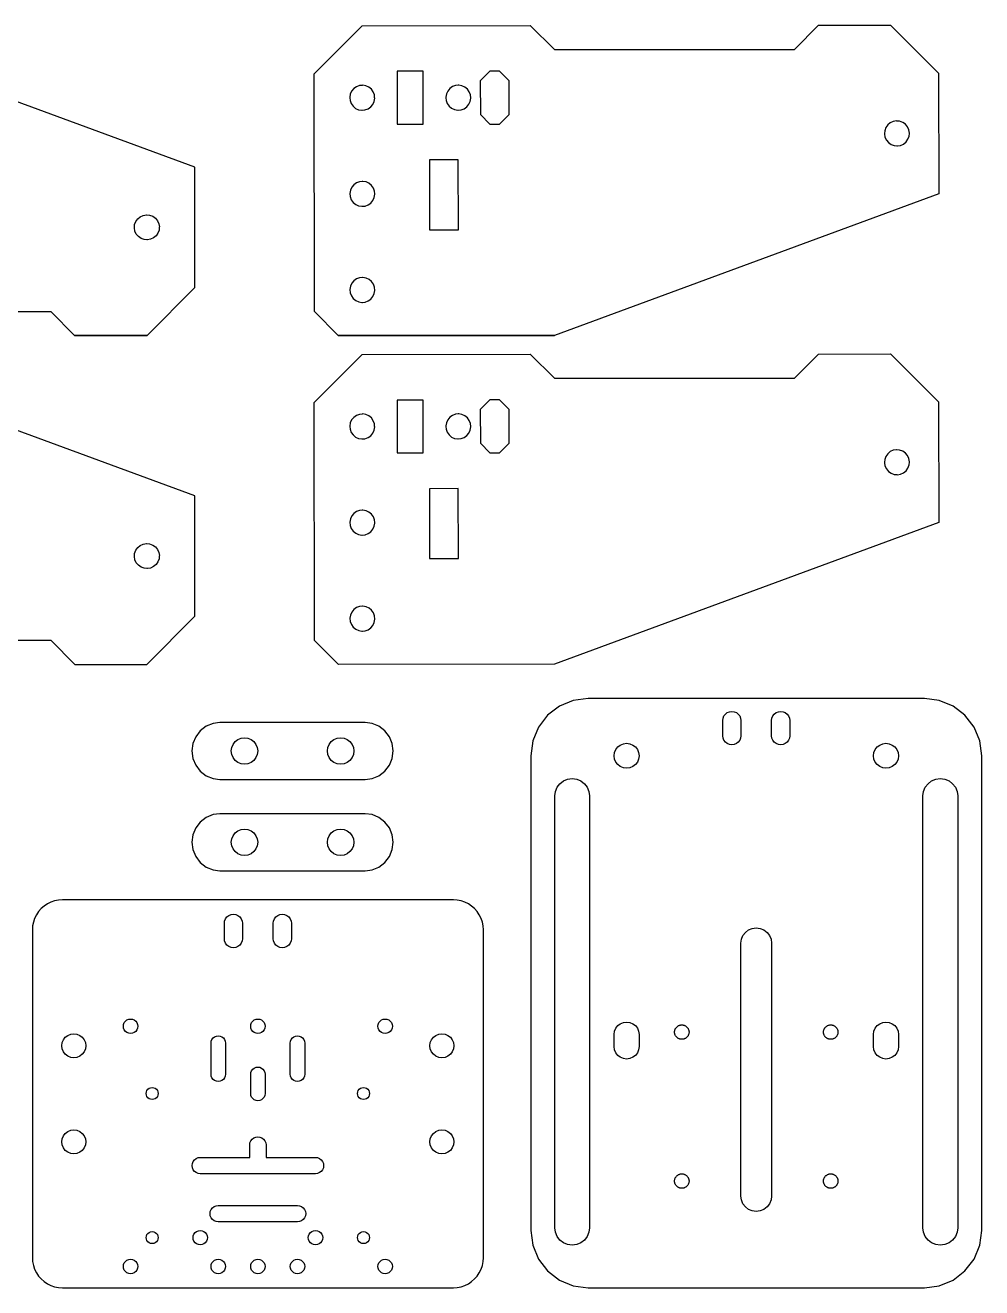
# Model space of a CAD drawing. Header units: metres. Extents: x 1119 to 1420, y 673 to 935.
# Drawn here: x 1220.5 to 1419.6, y 672.6 to 935.3 of the extents above; entities that cross this region are included whole.
import ezdxf

# ---------------------------------------------------------------- set-up
doc = ezdxf.new("R2010")
doc.units = ezdxf.units.M

msp = doc.modelspace()

# ---------------------------------------------------------------- linework, layer by layer
at = {"layer": 'Layer0'}
for points in [[(1125.79, 880.75, 0), (1135.76, 870.79, 0), (1170.83, 870.79, 0), (1175.79, 875.75, 0), (1225.79, 875.75, 0), (1230.76, 870.79, 0), (1245.83, 870.79, 0), (1255.79, 880.75, 0), (1255.79, 888.75, 0), (1255.78, 905.82, 0), (1175.79, 935.25, 0), (1130.79, 935.25, 0), (1125.79, 930.25, 0), (1125.79, 880.75, 0)], [(1410.63, 900.29, 0), (1330.66, 870.79, 0), (1285.62, 870.79, 0), (1280.66, 875.75, 0), (1280.62, 925.25, 0), (1290.61, 935.25, 0), (1325.61, 935.28, 0), (1330.62, 930.29, 0), (1380.62, 930.33, 0), (1385.61, 935.33, 0), (1400.61, 935.35, 0), (1410.62, 925.35, 0), (1410.63, 900.29, 0)], [(1297.92, 914.76, 0), (1303.32, 914.77, 0), (1303.31, 925.77, 0), (1297.91, 925.76, 0), (1297.92, 914.76, 0)], [(1319.22, 914.78, 0), (1321.22, 916.78, 0), (1321.21, 923.78, 0), (1319.21, 925.78, 0), (1317.21, 925.78, 0), (1315.21, 923.78, 0), (1315.22, 916.78, 0), (1317.22, 914.78, 0), (1319.22, 914.78, 0)], [(1293.21, 920.26, 0), (1293.16, 920.83, 0), (1292.92, 921.47, 0), (1292.53, 922.02, 0), (1292.01, 922.46, 0), (1291.39, 922.74, 0), (1290.72, 922.85, 0), (1290.62, 922.84, 0), (1290.05, 922.79, 0), (1289.41, 922.55, 0), (1288.86, 922.16, 0), (1288.42, 921.64, 0), (1288.14, 921.02, 0), (1288.03, 920.35, 0), (1288.04, 920.25, 0), (1288.09, 919.68, 0), (1288.33, 919.04, 0), (1288.72, 918.49, 0), (1289.24, 918.05, 0), (1289.86, 917.77, 0), (1290.53, 917.66, 0), (1290.63, 917.67, 0), (1291.2, 917.72, 0), (1291.84, 917.96, 0), (1292.39, 918.35, 0), (1292.83, 918.87, 0), (1293.11, 919.49, 0), (1293.22, 920.16, 0), (1293.21, 920.26, 0)], [(1313.21, 920.27, 0), (1313.16, 920.85, 0), (1312.92, 921.49, 0), (1312.53, 922.04, 0), (1312.01, 922.47, 0), (1311.39, 922.76, 0), (1310.72, 922.87, 0), (1310.62, 922.86, 0), (1310.05, 922.81, 0), (1309.41, 922.57, 0), (1308.86, 922.18, 0), (1308.42, 921.65, 0), (1308.14, 921.04, 0), (1308.03, 920.37, 0), (1308.04, 920.27, 0), (1308.09, 919.69, 0), (1308.33, 919.06, 0), (1308.72, 918.5, 0), (1309.24, 918.07, 0), (1309.86, 917.79, 0), (1310.53, 917.67, 0), (1310.63, 917.68, 0), (1311.2, 917.74, 0), (1311.84, 917.97, 0), (1312.39, 918.37, 0), (1312.83, 918.89, 0), (1313.11, 919.5, 0), (1313.22, 920.17, 0), (1313.21, 920.27, 0)], [(1404.52, 912.82, 0), (1404.53, 912.92, 0), (1404.41, 913.59, 0), (1404.13, 914.21, 0), (1403.7, 914.73, 0), (1403.14, 915.12, 0), (1402.5, 915.36, 0), (1401.93, 915.41, 0), (1401.83, 915.42, 0), (1401.16, 915.31, 0), (1400.54, 915.02, 0), (1400.02, 914.59, 0), (1399.63, 914.04, 0), (1399.39, 913.4, 0), (1399.34, 912.82, 0), (1399.33, 912.72, 0), (1399.44, 912.05, 0), (1399.73, 911.44, 0), (1400.16, 910.92, 0), (1400.72, 910.52, 0), (1401.35, 910.29, 0), (1401.93, 910.23, 0), (1402.03, 910.23, 0), (1402.7, 910.34, 0), (1403.31, 910.62, 0), (1403.84, 911.06, 0), (1404.23, 911.61, 0), (1404.46, 912.25, 0), (1404.52, 912.82, 0)], [(1304.63, 907.31, 0), (1304.65, 892.77, 0), (1310.65, 892.77, 0), (1310.63, 907.32, 0), (1304.63, 907.31, 0)], [(1290.54, 897.66, 0), (1290.64, 897.67, 0), (1291.22, 897.72, 0), (1291.86, 897.96, 0), (1292.41, 898.35, 0), (1292.84, 898.87, 0), (1293.12, 899.49, 0), (1293.24, 900.16, 0), (1293.23, 900.26, 0), (1293.18, 900.83, 0), (1292.94, 901.47, 0), (1292.55, 902.02, 0), (1292.02, 902.46, 0), (1291.41, 902.74, 0), (1290.74, 902.85, 0), (1290.64, 902.84, 0), (1290.06, 902.79, 0), (1289.43, 902.55, 0), (1288.87, 902.16, 0), (1288.44, 901.64, 0), (1288.16, 901.02, 0), (1288.04, 900.35, 0), (1288.11, 899.68, 0), (1288.34, 899.04, 0), (1288.73, 898.49, 0), (1289.26, 898.05, 0), (1289.87, 897.77, 0), (1290.54, 897.66, 0)], [(1248.39, 893.39, 0), (1248.38, 893.29, 0), (1248.33, 892.71, 0), (1248.09, 892.07, 0), (1247.7, 891.52, 0), (1247.18, 891.09, 0), (1246.56, 890.8, 0), (1245.89, 890.69, 0), (1245.79, 890.7, 0), (1245.21, 890.75, 0), (1244.58, 890.99, 0), (1244.02, 891.38, 0), (1243.59, 891.9, 0), (1243.31, 892.52, 0), (1243.19, 893.19, 0), (1243.2, 893.29, 0), (1243.25, 893.86, 0), (1243.49, 894.5, 0), (1243.88, 895.05, 0), (1244.41, 895.49, 0), (1245.02, 895.77, 0), (1245.69, 895.88, 0), (1245.79, 895.87, 0), (1246.37, 895.82, 0), (1247, 895.59, 0), (1247.56, 895.19, 0), (1247.99, 894.67, 0), (1248.27, 894.05, 0), (1248.39, 893.39, 0)], [(1290.75, 882.85, 0), (1290.65, 882.84, 0), (1290.08, 882.79, 0), (1289.44, 882.55, 0), (1288.89, 882.16, 0), (1288.46, 881.64, 0), (1288.17, 881.02, 0), (1288.06, 880.35, 0), (1288.12, 879.68, 0), (1288.36, 879.04, 0), (1288.75, 878.49, 0), (1289.27, 878.05, 0), (1289.89, 877.77, 0), (1290.56, 877.66, 0), (1290.66, 877.67, 0), (1291.24, 877.72, 0), (1291.87, 877.96, 0), (1292.43, 878.35, 0), (1292.86, 878.87, 0), (1293.14, 879.49, 0), (1293.26, 880.16, 0), (1293.19, 880.83, 0), (1292.96, 881.47, 0), (1292.56, 882.02, 0), (1292.04, 882.46, 0), (1291.42, 882.74, 0), (1290.75, 882.85, 0)], [(1245.79, 870.75, 0), (1245.83, 870.79, 0), (1230.76, 870.79, 0), (1230.79, 870.75, 0), (1245.79, 870.75, 0)], [(1285.65, 870.75, 0), (1285.62, 870.79, 0), (1330.66, 870.79, 0), (1285.65, 870.75, 0)], [(1255.79, 812.34, 0), (1255.79, 820.34, 0), (1255.78, 837.4, 0), (1175.79, 866.84, 0), (1130.79, 866.84, 0), (1125.79, 861.84, 0), (1125.79, 812.34, 0), (1135.79, 802.34, 0), (1170.79, 802.34, 0), (1175.79, 807.34, 0), (1225.79, 807.34, 0), (1230.79, 802.34, 0), (1245.79, 802.34, 0), (1255.79, 812.34, 0)], [(1410.63, 831.87, 0), (1330.66, 802.37, 0), (1285.65, 802.34, 0), (1280.66, 807.33, 0), (1280.62, 856.83, 0), (1290.61, 866.84, 0), (1325.61, 866.87, 0), (1330.62, 861.87, 0), (1380.62, 861.91, 0), (1385.61, 866.92, 0), (1400.61, 866.93, 0), (1410.62, 856.94, 0), (1410.63, 831.87, 0)], [(1297.92, 846.34, 0), (1303.32, 846.35, 0), (1303.31, 857.35, 0), (1297.91, 857.34, 0), (1297.92, 846.34, 0)], [(1319.22, 846.36, 0), (1321.22, 848.36, 0), (1321.21, 855.36, 0), (1319.21, 857.36, 0), (1317.21, 857.36, 0), (1315.21, 855.36, 0), (1315.22, 848.36, 0), (1317.22, 846.36, 0), (1319.22, 846.36, 0)], [(1293.21, 851.84, 0), (1293.16, 852.42, 0), (1292.92, 853.05, 0), (1292.53, 853.61, 0), (1292.01, 854.04, 0), (1291.39, 854.32, 0), (1290.72, 854.44, 0), (1290.62, 854.43, 0), (1290.05, 854.37, 0), (1289.41, 854.14, 0), (1288.86, 853.74, 0), (1288.42, 853.22, 0), (1288.14, 852.6, 0), (1288.03, 851.93, 0), (1288.04, 851.83, 0), (1288.09, 851.26, 0), (1288.33, 850.62, 0), (1288.72, 850.07, 0), (1289.24, 849.64, 0), (1289.86, 849.35, 0), (1290.53, 849.24, 0), (1290.63, 849.25, 0), (1291.2, 849.3, 0), (1291.84, 849.54, 0), (1292.39, 849.93, 0), (1292.83, 850.45, 0), (1293.11, 851.07, 0), (1293.22, 851.74, 0), (1293.21, 851.84, 0)], [(1313.21, 851.86, 0), (1313.16, 852.43, 0), (1312.92, 853.07, 0), (1312.53, 853.62, 0), (1312.01, 854.05, 0), (1311.39, 854.34, 0), (1310.72, 854.45, 0), (1310.62, 854.44, 0), (1310.05, 854.39, 0), (1309.41, 854.15, 0), (1308.86, 853.76, 0), (1308.42, 853.24, 0), (1308.14, 852.62, 0), (1308.03, 851.95, 0), (1308.04, 851.85, 0), (1308.09, 851.27, 0), (1308.33, 850.64, 0), (1308.72, 850.09, 0), (1309.24, 849.65, 0), (1309.86, 849.37, 0), (1310.53, 849.26, 0), (1310.63, 849.26, 0), (1311.2, 849.32, 0), (1311.84, 849.55, 0), (1312.39, 849.95, 0), (1312.83, 850.47, 0), (1313.11, 851.09, 0), (1313.22, 851.76, 0), (1313.21, 851.86, 0)], [(1404.52, 844.41, 0), (1404.53, 844.5, 0), (1404.41, 845.17, 0), (1404.13, 845.79, 0), (1403.7, 846.31, 0), (1403.14, 846.7, 0), (1402.5, 846.94, 0), (1401.93, 846.99, 0), (1401.83, 847, 0), (1401.16, 846.89, 0), (1400.54, 846.61, 0), (1400.02, 846.17, 0), (1399.63, 845.62, 0), (1399.39, 844.98, 0), (1399.34, 844.41, 0), (1399.33, 844.31, 0), (1399.44, 843.64, 0), (1399.73, 843.02, 0), (1400.16, 842.5, 0), (1400.72, 842.11, 0), (1401.35, 841.87, 0), (1401.93, 841.82, 0), (1402.03, 841.81, 0), (1402.7, 841.92, 0), (1403.31, 842.2, 0), (1403.84, 842.64, 0), (1404.23, 843.19, 0), (1404.46, 843.83, 0), (1404.52, 844.41, 0)], [(1304.63, 838.89, 0), (1304.65, 824.35, 0), (1310.65, 824.35, 0), (1310.63, 838.9, 0), (1304.63, 838.89, 0)], [(1290.54, 829.24, 0), (1290.64, 829.25, 0), (1291.22, 829.3, 0), (1291.86, 829.54, 0), (1292.41, 829.93, 0), (1292.84, 830.45, 0), (1293.12, 831.07, 0), (1293.24, 831.74, 0), (1293.23, 831.84, 0), (1293.18, 832.42, 0), (1292.94, 833.05, 0), (1292.55, 833.61, 0), (1292.02, 834.04, 0), (1291.41, 834.32, 0), (1290.74, 834.44, 0), (1290.64, 834.43, 0), (1290.06, 834.37, 0), (1289.43, 834.14, 0), (1288.87, 833.74, 0), (1288.44, 833.22, 0), (1288.16, 832.6, 0), (1288.04, 831.93, 0), (1288.11, 831.26, 0), (1288.34, 830.62, 0), (1288.73, 830.07, 0), (1289.26, 829.64, 0), (1289.87, 829.35, 0), (1290.54, 829.24, 0)], [(1248.39, 824.97, 0), (1248.38, 824.87, 0), (1248.33, 824.29, 0), (1248.09, 823.65, 0), (1247.7, 823.1, 0), (1247.18, 822.67, 0), (1246.56, 822.38, 0), (1245.89, 822.27, 0), (1245.79, 822.28, 0), (1245.21, 822.33, 0), (1244.58, 822.57, 0), (1244.02, 822.96, 0), (1243.59, 823.48, 0), (1243.31, 824.1, 0), (1243.19, 824.77, 0), (1243.2, 824.87, 0), (1243.25, 825.44, 0), (1243.49, 826.08, 0), (1243.88, 826.63, 0), (1244.41, 827.07, 0), (1245.02, 827.35, 0), (1245.69, 827.47, 0), (1245.79, 827.46, 0), (1246.37, 827.4, 0), (1247, 827.17, 0), (1247.56, 826.78, 0), (1247.99, 826.25, 0), (1248.27, 825.64, 0), (1248.39, 824.97, 0)], [(1290.75, 814.44, 0), (1290.65, 814.43, 0), (1290.08, 814.37, 0), (1289.44, 814.14, 0), (1288.89, 813.74, 0), (1288.46, 813.22, 0), (1288.17, 812.6, 0), (1288.06, 811.93, 0), (1288.12, 811.26, 0), (1288.36, 810.62, 0), (1288.75, 810.07, 0), (1289.27, 809.64, 0), (1289.89, 809.35, 0), (1290.56, 809.24, 0), (1290.66, 809.25, 0), (1291.24, 809.3, 0), (1291.87, 809.54, 0), (1292.43, 809.93, 0), (1292.86, 810.45, 0), (1293.14, 811.07, 0), (1293.26, 811.74, 0), (1293.19, 812.42, 0), (1292.96, 813.05, 0), (1292.56, 813.61, 0), (1292.04, 814.04, 0), (1291.42, 814.32, 0), (1290.75, 814.44, 0)], [(1416.1, 676.09, 0), (1417.99, 678.57, 0), (1419.19, 681.45, 0), (1419.59, 684.54, 0), (1419.59, 783.3, 0), (1419.19, 786.39, 0), (1417.99, 789.27, 0), (1416.1, 791.74, 0), (1413.62, 793.64, 0), (1410.74, 794.84, 0), (1407.65, 795.24, 0), (1337.65, 795.24, 0), (1334.56, 794.84, 0), (1331.68, 793.64, 0), (1329.2, 791.74, 0), (1327.3, 789.27, 0), (1326.11, 786.39, 0), (1325.7, 783.3, 0), (1325.7, 684.54, 0), (1326.11, 681.45, 0), (1327.3, 678.57, 0), (1329.2, 676.09, 0), (1331.68, 674.2, 0), (1334.56, 673, 0), (1337.65, 672.6, 0), (1407.65, 672.6, 0), (1410.74, 673, 0), (1413.62, 674.2, 0), (1416.1, 676.09, 0)], [(1369.45, 790.68, 0), (1369.45, 787.46, 0), (1369.39, 786.99, 0), (1369.2, 786.54, 0), (1368.9, 786.15, 0), (1368.51, 785.84, 0), (1368.05, 785.66, 0), (1367.56, 785.59, 0), (1367.07, 785.66, 0), (1366.62, 785.84, 0), (1366.23, 786.15, 0), (1365.92, 786.54, 0), (1365.74, 786.99, 0), (1365.67, 787.46, 0), (1365.67, 790.68, 0), (1365.74, 791.15, 0), (1365.92, 791.6, 0), (1366.23, 791.99, 0), (1366.62, 792.29, 0), (1367.07, 792.48, 0), (1367.56, 792.55, 0), (1368.05, 792.48, 0), (1368.51, 792.29, 0), (1368.9, 791.99, 0), (1369.2, 791.6, 0), (1369.39, 791.15, 0), (1369.45, 790.68, 0)], [(1375.85, 787.46, 0), (1375.85, 790.68, 0), (1375.91, 791.15, 0), (1376.1, 791.6, 0), (1376.4, 791.99, 0), (1376.79, 792.29, 0), (1377.25, 792.48, 0), (1377.74, 792.55, 0), (1378.23, 792.48, 0), (1378.68, 792.29, 0), (1379.07, 791.99, 0), (1379.37, 791.6, 0), (1379.56, 791.15, 0), (1379.62, 790.68, 0), (1379.62, 787.46, 0), (1379.56, 786.99, 0), (1379.37, 786.54, 0), (1379.07, 786.15, 0), (1378.68, 785.84, 0), (1378.23, 785.66, 0), (1377.74, 785.59, 0), (1377.25, 785.66, 0), (1376.79, 785.84, 0), (1376.4, 786.15, 0), (1376.1, 786.54, 0), (1375.91, 786.99, 0), (1375.85, 787.46, 0)], [(1294.1, 789.46, 0), (1292.66, 790.06, 0), (1291.27, 790.24, 0), (1260.97, 790.24, 0), (1259.58, 790.06, 0), (1258.14, 789.46, 0), (1256.91, 788.52, 0), (1255.97, 787.28, 0), (1255.37, 785.85, 0), (1255.17, 784.31, 0), (1255.37, 782.77, 0), (1255.97, 781.33, 0), (1256.91, 780.1, 0), (1258.14, 779.16, 0), (1259.58, 778.56, 0), (1260.97, 778.38, 0), (1291.27, 778.38, 0), (1292.66, 778.56, 0), (1294.1, 779.16, 0), (1295.33, 780.1, 0), (1296.27, 781.33, 0), (1296.87, 782.77, 0), (1297.07, 784.31, 0), (1296.87, 785.85, 0), (1296.27, 787.28, 0), (1295.33, 788.52, 0), (1294.1, 789.46, 0)], [(1264.74, 781.93, 0), (1264.18, 782.36, 0), (1263.74, 782.93, 0), (1263.46, 783.6, 0), (1263.37, 784.31, 0), (1263.46, 785.02, 0), (1263.74, 785.68, 0), (1264.18, 786.25, 0), (1264.74, 786.69, 0), (1265.41, 786.97, 0), (1266.12, 787.06, 0), (1266.83, 786.97, 0), (1267.49, 786.69, 0), (1268.06, 786.25, 0), (1268.5, 785.68, 0), (1268.78, 785.02, 0), (1268.87, 784.31, 0), (1268.78, 783.6, 0), (1268.5, 782.93, 0), (1268.06, 782.36, 0), (1267.49, 781.93, 0), (1266.83, 781.65, 0), (1266.12, 781.56, 0), (1265.41, 781.65, 0), (1264.74, 781.93, 0)], [(1283.74, 785.68, 0), (1284.18, 786.25, 0), (1284.74, 786.69, 0), (1285.41, 786.97, 0), (1286.12, 787.06, 0), (1286.83, 786.97, 0), (1287.49, 786.69, 0), (1288.06, 786.25, 0), (1288.5, 785.68, 0), (1288.78, 785.02, 0), (1288.87, 784.31, 0), (1288.78, 783.6, 0), (1288.5, 782.93, 0), (1288.06, 782.36, 0), (1287.49, 781.93, 0), (1286.83, 781.65, 0), (1286.12, 781.56, 0), (1285.41, 781.65, 0), (1284.74, 781.93, 0), (1284.18, 782.36, 0), (1283.74, 782.93, 0), (1283.46, 783.6, 0), (1283.37, 784.31, 0), (1283.46, 785.02, 0), (1283.74, 785.68, 0)], [(1348.25, 783.3, 0), (1348.16, 782.62, 0), (1347.9, 782, 0), (1347.49, 781.46, 0), (1346.95, 781.05, 0), (1346.32, 780.79, 0), (1345.65, 780.7, 0), (1344.98, 780.79, 0), (1344.35, 781.05, 0), (1343.81, 781.46, 0), (1343.4, 782, 0), (1343.14, 782.62, 0), (1343.05, 783.3, 0), (1343.14, 783.97, 0), (1343.4, 784.6, 0), (1343.81, 785.14, 0), (1344.35, 785.55, 0), (1344.98, 785.81, 0), (1345.65, 785.9, 0), (1346.32, 785.81, 0), (1346.95, 785.55, 0), (1347.49, 785.14, 0), (1347.9, 784.6, 0), (1348.16, 783.97, 0), (1348.25, 783.3, 0)], [(1397.05, 783.3, 0), (1397.14, 783.97, 0), (1397.4, 784.6, 0), (1397.81, 785.14, 0), (1398.35, 785.55, 0), (1398.98, 785.81, 0), (1399.65, 785.9, 0), (1400.32, 785.81, 0), (1400.95, 785.55, 0), (1401.49, 785.14, 0), (1401.9, 784.6, 0), (1402.16, 783.97, 0), (1402.25, 783.3, 0), (1402.16, 782.62, 0), (1401.9, 782, 0), (1401.49, 781.46, 0), (1400.95, 781.05, 0), (1400.32, 780.79, 0), (1399.65, 780.7, 0), (1398.98, 780.79, 0), (1398.35, 781.05, 0), (1397.81, 781.46, 0), (1397.4, 782, 0), (1397.14, 782.62, 0), (1397.05, 783.3, 0)], [(1337.83, 775.87, 0), (1337.95, 774.94, 0), (1337.95, 685.08, 0), (1337.83, 684.14, 0), (1337.47, 683.27, 0), (1336.89, 682.52, 0), (1336.14, 681.94, 0), (1335.27, 681.58, 0), (1334.33, 681.45, 0), (1333.39, 681.58, 0), (1332.52, 681.94, 0), (1331.77, 682.52, 0), (1331.19, 683.27, 0), (1330.83, 684.14, 0), (1330.7, 685.08, 0), (1330.7, 774.94, 0), (1330.83, 775.87, 0), (1331.19, 776.75, 0), (1331.77, 777.5, 0), (1332.52, 778.08, 0), (1333.39, 778.44, 0), (1334.33, 778.56, 0), (1335.27, 778.44, 0), (1336.14, 778.08, 0), (1336.89, 777.5, 0), (1337.47, 776.75, 0), (1337.83, 775.87, 0)], [(1414.11, 776.75, 0), (1414.47, 775.87, 0), (1414.59, 774.94, 0), (1414.59, 685.08, 0), (1414.47, 684.14, 0), (1414.11, 683.27, 0), (1413.53, 682.52, 0), (1412.78, 681.94, 0), (1411.91, 681.58, 0), (1410.97, 681.45, 0), (1410.03, 681.58, 0), (1409.16, 681.94, 0), (1408.41, 682.52, 0), (1407.83, 683.27, 0), (1407.47, 684.14, 0), (1407.34, 685.08, 0), (1407.34, 774.94, 0), (1407.47, 775.87, 0), (1407.83, 776.75, 0), (1408.41, 777.5, 0), (1409.16, 778.08, 0), (1410.03, 778.44, 0), (1410.97, 778.56, 0), (1411.91, 778.44, 0), (1412.78, 778.08, 0), (1413.53, 777.5, 0), (1414.11, 776.75, 0)], [(1294.1, 770.46, 0), (1292.66, 771.06, 0), (1291.27, 771.24, 0), (1260.97, 771.24, 0), (1259.58, 771.06, 0), (1258.14, 770.46, 0), (1256.91, 769.52, 0), (1255.97, 768.28, 0), (1255.37, 766.85, 0), (1255.17, 765.31, 0), (1255.37, 763.77, 0), (1255.97, 762.33, 0), (1256.91, 761.1, 0), (1258.14, 760.16, 0), (1259.58, 759.56, 0), (1260.97, 759.38, 0), (1291.27, 759.38, 0), (1292.66, 759.56, 0), (1294.1, 760.16, 0), (1295.33, 761.1, 0), (1296.27, 762.33, 0), (1296.87, 763.77, 0), (1297.07, 765.31, 0), (1296.87, 766.85, 0), (1296.27, 768.28, 0), (1295.33, 769.52, 0), (1294.1, 770.46, 0)], [(1264.74, 762.93, 0), (1264.18, 763.36, 0), (1263.74, 763.93, 0), (1263.46, 764.6, 0), (1263.37, 765.31, 0), (1263.46, 766.02, 0), (1263.74, 766.68, 0), (1264.18, 767.25, 0), (1264.74, 767.69, 0), (1265.41, 767.97, 0), (1266.12, 768.06, 0), (1266.83, 767.97, 0), (1267.49, 767.69, 0), (1268.06, 767.25, 0), (1268.5, 766.68, 0), (1268.78, 766.02, 0), (1268.87, 765.31, 0), (1268.78, 764.6, 0), (1268.5, 763.93, 0), (1268.06, 763.36, 0), (1267.49, 762.93, 0), (1266.83, 762.65, 0), (1266.12, 762.56, 0), (1265.41, 762.65, 0), (1264.74, 762.93, 0)], [(1283.74, 766.68, 0), (1284.18, 767.25, 0), (1284.74, 767.69, 0), (1285.41, 767.97, 0), (1286.12, 768.06, 0), (1286.83, 767.97, 0), (1287.49, 767.69, 0), (1288.06, 767.25, 0), (1288.5, 766.68, 0), (1288.78, 766.02, 0), (1288.87, 765.31, 0), (1288.78, 764.6, 0), (1288.5, 763.93, 0), (1288.06, 763.36, 0), (1287.49, 762.93, 0), (1286.83, 762.65, 0), (1286.12, 762.56, 0), (1285.41, 762.65, 0), (1284.74, 762.93, 0), (1284.18, 763.36, 0), (1283.74, 763.93, 0), (1283.46, 764.6, 0), (1283.37, 765.31, 0), (1283.46, 766.02, 0), (1283.74, 766.68, 0)], [(1309.59, 753.32, 0), (1228.2, 753.32, 0), (1227.38, 753.27, 0), (1226.58, 753.11, 0), (1225.81, 752.85, 0), (1225.08, 752.48, 0), (1224.4, 752.03, 0), (1223.78, 751.49, 0), (1223.24, 750.88, 0), (1222.79, 750.2, 0), (1222.43, 749.46, 0), (1222.16, 748.69, 0), (1222, 747.89, 0), (1221.95, 747.07, 0), (1221.95, 678.85, 0), (1222, 678.03, 0), (1222.16, 677.23, 0), (1222.43, 676.45, 0), (1222.79, 675.72, 0), (1223.24, 675.04, 0), (1223.78, 674.43, 0), (1224.4, 673.89, 0), (1225.08, 673.43, 0), (1225.81, 673.07, 0), (1226.58, 672.81, 0), (1227.38, 672.65, 0), (1228.2, 672.6, 0), (1309.59, 672.6, 0), (1310.41, 672.65, 0), (1311.21, 672.81, 0), (1311.98, 673.07, 0), (1312.72, 673.43, 0), (1313.4, 673.89, 0), (1314.01, 674.43, 0), (1314.55, 675.04, 0), (1315, 675.72, 0), (1315.36, 676.45, 0), (1315.63, 677.23, 0), (1315.79, 678.03, 0), (1315.84, 678.85, 0), (1315.84, 747.07, 0), (1315.79, 747.89, 0), (1315.63, 748.69, 0), (1315.36, 749.46, 0), (1315, 750.2, 0), (1314.55, 750.88, 0), (1314.01, 751.49, 0), (1313.4, 752.03, 0), (1312.72, 752.48, 0), (1311.98, 752.85, 0), (1311.21, 753.11, 0), (1310.41, 753.27, 0), (1309.59, 753.32, 0)], [(1261.92, 748.45, 0), (1261.98, 748.92, 0), (1262.17, 749.38, 0), (1262.47, 749.77, 0), (1262.86, 750.07, 0), (1263.32, 750.26, 0), (1263.81, 750.32, 0), (1264.3, 750.26, 0), (1264.75, 750.07, 0), (1265.14, 749.77, 0), (1265.44, 749.38, 0), (1265.63, 748.92, 0), (1265.7, 748.45, 0), (1265.7, 745.24, 0), (1265.63, 744.77, 0), (1265.44, 744.31, 0), (1265.14, 743.92, 0), (1264.75, 743.62, 0), (1264.3, 743.43, 0), (1263.81, 743.37, 0), (1263.32, 743.43, 0), (1262.86, 743.62, 0), (1262.47, 743.92, 0), (1262.17, 744.31, 0), (1261.98, 744.77, 0), (1261.92, 745.24, 0), (1261.92, 748.45, 0)], [(1275.87, 748.45, 0), (1275.87, 745.24, 0), (1275.81, 744.77, 0), (1275.62, 744.31, 0), (1275.32, 743.92, 0), (1274.93, 743.62, 0), (1274.47, 743.43, 0), (1273.98, 743.37, 0), (1273.49, 743.43, 0), (1273.04, 743.62, 0), (1272.65, 743.92, 0), (1272.35, 744.31, 0), (1272.16, 744.77, 0), (1272.1, 745.24, 0), (1272.1, 748.24, 0), (1272.1, 748.45, 0), (1272.16, 748.92, 0), (1272.35, 749.38, 0), (1272.65, 749.77, 0), (1273.04, 750.07, 0), (1273.49, 750.26, 0), (1273.98, 750.32, 0), (1274.47, 750.26, 0), (1274.93, 750.07, 0), (1275.32, 749.77, 0), (1275.62, 749.38, 0), (1275.81, 748.92, 0), (1275.87, 748.45, 0)], [(1375.85, 744.29, 0), (1375.85, 691.68, 0), (1375.74, 690.86, 0), (1375.42, 690.08, 0), (1374.91, 689.42, 0), (1374.25, 688.91, 0), (1373.48, 688.59, 0), (1372.65, 688.48, 0), (1371.82, 688.59, 0), (1371.05, 688.91, 0), (1370.39, 689.42, 0), (1369.88, 690.08, 0), (1369.56, 690.86, 0), (1369.45, 691.68, 0), (1369.45, 744.29, 0), (1369.56, 745.11, 0), (1369.88, 745.89, 0), (1370.39, 746.55, 0), (1371.05, 747.06, 0), (1371.82, 747.38, 0), (1372.65, 747.49, 0), (1373.48, 747.38, 0), (1374.25, 747.06, 0), (1374.91, 746.55, 0), (1375.42, 745.89, 0), (1375.74, 745.11, 0), (1375.85, 744.29, 0)], [(1243.9, 727.02, 0), (1243.84, 726.64, 0), (1243.69, 726.27, 0), (1243.46, 725.96, 0), (1243.15, 725.73, 0), (1242.78, 725.58, 0), (1242.4, 725.52, 0), (1242.01, 725.58, 0), (1241.65, 725.73, 0), (1241.33, 725.96, 0), (1241.1, 726.27, 0), (1240.95, 726.64, 0), (1240.9, 727.02, 0), (1240.95, 727.41, 0), (1241.1, 727.77, 0), (1241.33, 728.09, 0), (1241.65, 728.32, 0), (1242.01, 728.47, 0), (1242.4, 728.52, 0), (1242.78, 728.47, 0), (1243.15, 728.32, 0), (1243.46, 728.09, 0), (1243.69, 727.77, 0), (1243.84, 727.41, 0), (1243.9, 727.02, 0)], [(1270.4, 727.02, 0), (1270.34, 726.64, 0), (1270.19, 726.27, 0), (1269.96, 725.96, 0), (1269.65, 725.73, 0), (1269.28, 725.58, 0), (1268.9, 725.52, 0), (1268.51, 725.58, 0), (1268.15, 725.73, 0), (1267.83, 725.96, 0), (1267.6, 726.27, 0), (1267.45, 726.64, 0), (1267.4, 727.02, 0), (1267.45, 727.41, 0), (1267.6, 727.77, 0), (1267.83, 728.09, 0), (1268.15, 728.32, 0), (1268.51, 728.47, 0), (1268.9, 728.52, 0), (1269.28, 728.47, 0), (1269.65, 728.32, 0), (1269.96, 728.09, 0), (1270.19, 727.77, 0), (1270.34, 727.41, 0), (1270.4, 727.02, 0)], [(1296.15, 725.73, 0), (1295.78, 725.58, 0), (1295.4, 725.52, 0), (1295.01, 725.58, 0), (1294.65, 725.73, 0), (1294.33, 725.96, 0), (1294.1, 726.27, 0), (1293.95, 726.64, 0), (1293.9, 727.02, 0), (1293.95, 727.41, 0), (1294.1, 727.77, 0), (1294.33, 728.09, 0), (1294.65, 728.32, 0), (1295.01, 728.47, 0), (1295.4, 728.52, 0), (1295.78, 728.47, 0), (1296.15, 728.32, 0), (1296.46, 728.09, 0), (1296.69, 727.77, 0), (1296.84, 727.41, 0), (1296.9, 727.02, 0), (1296.84, 726.64, 0), (1296.69, 726.27, 0), (1296.46, 725.96, 0), (1296.15, 725.73, 0)], [(1343.05, 722.8, 0), (1343.05, 724.3, 0), (1343.05, 725.3, 0), (1343.14, 725.97, 0), (1343.4, 726.6, 0), (1343.81, 727.14, 0), (1344.35, 727.55, 0), (1344.98, 727.81, 0), (1345.65, 727.9, 0), (1346.32, 727.81, 0), (1346.95, 727.55, 0), (1347.49, 727.14, 0), (1347.9, 726.6, 0), (1348.16, 725.97, 0), (1348.25, 725.3, 0), (1348.25, 724.3, 0), (1348.25, 722.8, 0), (1348.16, 722.12, 0), (1347.9, 721.5, 0), (1347.49, 720.96, 0), (1346.95, 720.55, 0), (1346.32, 720.29, 0), (1345.65, 720.2, 0), (1344.98, 720.29, 0), (1344.35, 720.55, 0), (1343.81, 720.96, 0), (1343.4, 721.5, 0), (1343.14, 722.12, 0), (1343.05, 722.8, 0)], [(1397.05, 722.8, 0), (1397.05, 724.3, 0), (1397.05, 725.3, 0), (1397.14, 725.97, 0), (1397.4, 726.6, 0), (1397.81, 727.14, 0), (1398.35, 727.55, 0), (1398.98, 727.81, 0), (1399.65, 727.9, 0), (1400.32, 727.81, 0), (1400.95, 727.55, 0), (1401.49, 727.14, 0), (1401.9, 726.6, 0), (1402.16, 725.97, 0), (1402.25, 725.3, 0), (1402.25, 724.3, 0), (1402.25, 722.8, 0), (1402.16, 722.12, 0), (1401.9, 721.5, 0), (1401.49, 720.96, 0), (1400.95, 720.55, 0), (1400.32, 720.29, 0), (1399.65, 720.2, 0), (1398.98, 720.29, 0), (1398.35, 720.55, 0), (1397.81, 720.96, 0), (1397.4, 721.5, 0), (1397.14, 722.12, 0), (1397.05, 722.8, 0)], [(1229.33, 725.12, 0), (1229.93, 725.37, 0), (1230.58, 725.46, 0), (1231.22, 725.37, 0), (1231.83, 725.12, 0), (1232.34, 724.73, 0), (1232.74, 724.21, 0), (1232.99, 723.61, 0), (1233.08, 722.96, 0), (1232.99, 722.31, 0), (1232.74, 721.71, 0), (1232.34, 721.19, 0), (1231.83, 720.79, 0), (1231.22, 720.54, 0), (1230.58, 720.46, 0), (1229.93, 720.54, 0), (1229.33, 720.79, 0), (1228.81, 721.19, 0), (1228.41, 721.71, 0), (1228.16, 722.31, 0), (1228.08, 722.96, 0), (1228.16, 723.61, 0), (1228.41, 724.21, 0), (1228.81, 724.73, 0), (1229.33, 725.12, 0)], [(1309.72, 722.96, 0), (1309.63, 722.31, 0), (1309.38, 721.71, 0), (1308.98, 721.19, 0), (1308.47, 720.79, 0), (1307.86, 720.54, 0), (1307.22, 720.46, 0), (1306.57, 720.54, 0), (1305.97, 720.79, 0), (1305.45, 721.19, 0), (1305.05, 721.71, 0), (1304.8, 722.31, 0), (1304.72, 722.96, 0), (1304.8, 723.61, 0), (1305.05, 724.21, 0), (1305.45, 724.73, 0), (1305.97, 725.12, 0), (1306.57, 725.37, 0), (1307.22, 725.46, 0), (1307.86, 725.37, 0), (1308.47, 725.12, 0), (1308.98, 724.73, 0), (1309.38, 724.21, 0), (1309.63, 723.61, 0), (1309.72, 722.96, 0)], [(1355.7, 726.19, 0), (1355.73, 726.28, 0), (1355.76, 726.37, 0), (1355.8, 726.46, 0), (1355.85, 726.55, 0), (1355.9, 726.63, 0), (1355.96, 726.71, 0), (1356.02, 726.79, 0), (1356.09, 726.86, 0), (1356.16, 726.93, 0), (1356.24, 726.99, 0), (1356.32, 727.04, 0), (1356.4, 727.1, 0), (1356.49, 727.14, 0), (1356.58, 727.18, 0), (1356.67, 727.22, 0), (1356.76, 727.25, 0), (1356.86, 727.27, 0), (1356.95, 727.28, 0), (1357.05, 727.29, 0), (1357.15, 727.3, 0), (1357.25, 727.29, 0), (1357.35, 727.28, 0), (1357.44, 727.27, 0), (1357.54, 727.25, 0), (1357.63, 727.22, 0), (1357.72, 727.18, 0), (1357.81, 727.14, 0), (1357.9, 727.1, 0), (1357.98, 727.04, 0), (1358.06, 726.99, 0), (1358.14, 726.93, 0), (1358.21, 726.86, 0), (1358.28, 726.79, 0), (1358.34, 726.71, 0), (1358.4, 726.63, 0), (1358.45, 726.55, 0), (1358.49, 726.46, 0), (1358.54, 726.37, 0), (1358.57, 726.28, 0), (1358.6, 726.19, 0), (1358.62, 726.09, 0), (1358.64, 725.99, 0), (1358.65, 725.9, 0), (1358.65, 725.8, 0), (1358.65, 725.7, 0), (1358.64, 725.6, 0), (1358.62, 725.5, 0), (1358.6, 725.41, 0), (1358.57, 725.32, 0), (1358.54, 725.22, 0), (1358.49, 725.13, 0), (1358.45, 725.05, 0), (1358.4, 724.96, 0), (1358.34, 724.88, 0), (1358.28, 724.81, 0), (1358.21, 724.74, 0), (1358.14, 724.67, 0), (1358.06, 724.61, 0), (1357.98, 724.55, 0), (1357.9, 724.5, 0), (1357.81, 724.45, 0), (1357.72, 724.41, 0), (1357.63, 724.38, 0), (1357.54, 724.35, 0), (1357.44, 724.33, 0), (1357.35, 724.31, 0), (1357.25, 724.3, 0), (1357.15, 724.3, 0), (1357.05, 724.3, 0), (1356.95, 724.31, 0), (1356.86, 724.33, 0), (1356.76, 724.35, 0), (1356.67, 724.38, 0), (1356.58, 724.41, 0), (1356.49, 724.45, 0), (1356.4, 724.5, 0), (1356.32, 724.55, 0), (1356.24, 724.61, 0), (1356.16, 724.67, 0), (1356.09, 724.74, 0), (1356.02, 724.81, 0), (1355.96, 724.88, 0), (1355.9, 724.96, 0), (1355.85, 725.05, 0), (1355.8, 725.13, 0), (1355.76, 725.22, 0), (1355.73, 725.32, 0), (1355.7, 725.41, 0), (1355.68, 725.5, 0), (1355.66, 725.6, 0), (1355.65, 725.7, 0), (1355.65, 725.8, 0), (1355.65, 725.9, 0), (1355.66, 725.99, 0), (1355.68, 726.09, 0), (1355.7, 726.19, 0)], [(1389.54, 726.37, 0), (1389.57, 726.28, 0), (1389.6, 726.19, 0), (1389.62, 726.09, 0), (1389.64, 725.99, 0), (1389.65, 725.9, 0), (1389.65, 725.8, 0), (1389.65, 725.7, 0), (1389.64, 725.6, 0), (1389.62, 725.5, 0), (1389.6, 725.41, 0), (1389.57, 725.32, 0), (1389.54, 725.22, 0), (1389.49, 725.13, 0), (1389.45, 725.05, 0), (1389.4, 724.96, 0), (1389.34, 724.88, 0), (1389.28, 724.81, 0), (1389.21, 724.74, 0), (1389.14, 724.67, 0), (1389.06, 724.61, 0), (1388.98, 724.55, 0), (1388.9, 724.5, 0), (1388.81, 724.45, 0), (1388.72, 724.41, 0), (1388.63, 724.38, 0), (1388.54, 724.35, 0), (1388.44, 724.33, 0), (1388.35, 724.31, 0), (1388.25, 724.3, 0), (1388.15, 724.3, 0), (1388.05, 724.3, 0), (1387.95, 724.31, 0), (1387.86, 724.33, 0), (1387.76, 724.35, 0), (1387.67, 724.38, 0), (1387.58, 724.41, 0), (1387.49, 724.45, 0), (1387.4, 724.5, 0), (1387.32, 724.55, 0), (1387.24, 724.61, 0), (1387.16, 724.67, 0), (1387.09, 724.74, 0), (1387.02, 724.81, 0), (1386.96, 724.88, 0), (1386.9, 724.96, 0), (1386.85, 725.05, 0), (1386.8, 725.13, 0), (1386.76, 725.22, 0), (1386.73, 725.32, 0), (1386.7, 725.41, 0), (1386.68, 725.5, 0), (1386.66, 725.6, 0), (1386.65, 725.7, 0), (1386.65, 725.8, 0), (1386.65, 725.9, 0), (1386.66, 725.99, 0), (1386.68, 726.09, 0), (1386.7, 726.19, 0), (1386.73, 726.28, 0), (1386.76, 726.37, 0), (1386.8, 726.46, 0), (1386.85, 726.55, 0), (1386.9, 726.63, 0), (1386.96, 726.71, 0), (1387.02, 726.79, 0), (1387.09, 726.86, 0), (1387.16, 726.93, 0), (1387.24, 726.99, 0), (1387.32, 727.04, 0), (1387.4, 727.1, 0), (1387.49, 727.14, 0), (1387.58, 727.18, 0), (1387.67, 727.22, 0), (1387.76, 727.25, 0), (1387.86, 727.27, 0), (1387.95, 727.28, 0), (1388.05, 727.29, 0), (1388.15, 727.3, 0), (1388.25, 727.29, 0), (1388.35, 727.28, 0), (1388.44, 727.27, 0), (1388.54, 727.25, 0), (1388.63, 727.22, 0), (1388.72, 727.18, 0), (1388.81, 727.14, 0), (1388.9, 727.1, 0), (1388.98, 727.04, 0), (1389.06, 726.99, 0), (1389.14, 726.93, 0), (1389.21, 726.86, 0), (1389.28, 726.79, 0), (1389.34, 726.71, 0), (1389.4, 726.63, 0), (1389.45, 726.55, 0), (1389.49, 726.46, 0), (1389.54, 726.37, 0)], [(1259.35, 724.27, 0), (1259.58, 724.59, 0), (1259.9, 724.82, 0), (1260.26, 724.97, 0), (1260.65, 725.02, 0), (1261.03, 724.97, 0), (1261.4, 724.82, 0), (1261.71, 724.59, 0), (1261.94, 724.27, 0), (1262.09, 723.91, 0), (1262.15, 723.52, 0), (1262.15, 717.02, 0), (1262.09, 716.64, 0), (1261.94, 716.27, 0), (1261.71, 715.96, 0), (1261.4, 715.73, 0), (1261.03, 715.58, 0), (1260.65, 715.52, 0), (1260.26, 715.58, 0), (1259.9, 715.73, 0), (1259.58, 715.96, 0), (1259.35, 716.27, 0), (1259.2, 716.64, 0), (1259.15, 717.02, 0), (1259.15, 723.52, 0), (1259.2, 723.91, 0), (1259.35, 724.27, 0)], [(1277.53, 715.58, 0), (1277.15, 715.52, 0), (1276.76, 715.58, 0), (1276.4, 715.73, 0), (1276.08, 715.96, 0), (1275.85, 716.27, 0), (1275.7, 716.64, 0), (1275.65, 717.02, 0), (1275.65, 723.52, 0), (1275.7, 723.91, 0), (1275.85, 724.27, 0), (1276.08, 724.59, 0), (1276.4, 724.82, 0), (1276.76, 724.97, 0), (1277.15, 725.02, 0), (1277.53, 724.97, 0), (1277.9, 724.82, 0), (1278.21, 724.59, 0), (1278.44, 724.27, 0), (1278.59, 723.91, 0), (1278.65, 723.52, 0), (1278.65, 717.02, 0), (1278.59, 716.64, 0), (1278.44, 716.27, 0), (1278.21, 715.96, 0), (1277.9, 715.73, 0), (1277.53, 715.58, 0)], [(1270.34, 717.41, 0), (1270.4, 717.02, 0), (1270.4, 713.02, 0), (1270.34, 712.64, 0), (1270.19, 712.27, 0), (1269.96, 711.96, 0), (1269.65, 711.73, 0), (1269.28, 711.58, 0), (1268.9, 711.52, 0), (1268.51, 711.58, 0), (1268.15, 711.73, 0), (1267.83, 711.96, 0), (1267.6, 712.27, 0), (1267.45, 712.64, 0), (1267.4, 713.02, 0), (1267.4, 717.02, 0), (1267.45, 717.41, 0), (1267.6, 717.77, 0), (1267.83, 718.09, 0), (1268.15, 718.32, 0), (1268.51, 718.47, 0), (1268.9, 718.52, 0), (1269.28, 718.47, 0), (1269.65, 718.32, 0), (1269.96, 718.09, 0), (1270.19, 717.77, 0), (1270.34, 717.41, 0)], [(1248.1, 713.35, 0), (1248.15, 713.02, 0), (1248.1, 712.7, 0), (1247.98, 712.4, 0), (1247.78, 712.14, 0), (1247.52, 711.94, 0), (1247.22, 711.82, 0), (1246.9, 711.77, 0), (1246.57, 711.82, 0), (1246.27, 711.94, 0), (1246.01, 712.14, 0), (1245.81, 712.4, 0), (1245.69, 712.7, 0), (1245.65, 713.02, 0), (1245.69, 713.35, 0), (1245.81, 713.65, 0), (1246.01, 713.91, 0), (1246.27, 714.11, 0), (1246.57, 714.23, 0), (1246.9, 714.27, 0), (1247.22, 714.23, 0), (1247.52, 714.11, 0), (1247.78, 713.91, 0), (1247.98, 713.65, 0), (1248.1, 713.35, 0)], [(1291.78, 712.14, 0), (1291.52, 711.94, 0), (1291.22, 711.82, 0), (1290.9, 711.77, 0), (1290.57, 711.82, 0), (1290.27, 711.94, 0), (1290.01, 712.14, 0), (1289.81, 712.4, 0), (1289.69, 712.7, 0), (1289.65, 713.02, 0), (1289.69, 713.35, 0), (1289.81, 713.65, 0), (1290.01, 713.91, 0), (1290.27, 714.11, 0), (1290.57, 714.23, 0), (1290.9, 714.27, 0), (1291.22, 714.23, 0), (1291.52, 714.11, 0), (1291.78, 713.91, 0), (1291.98, 713.65, 0), (1292.1, 713.35, 0), (1292.15, 713.02, 0), (1292.1, 712.7, 0), (1291.98, 712.4, 0), (1291.78, 712.14, 0)], [(1228.08, 702.96, 0), (1228.16, 703.61, 0), (1228.41, 704.21, 0), (1228.81, 704.73, 0), (1229.33, 705.12, 0), (1229.93, 705.37, 0), (1230.58, 705.46, 0), (1231.22, 705.37, 0), (1231.83, 705.12, 0), (1232.34, 704.73, 0), (1232.74, 704.21, 0), (1232.99, 703.61, 0), (1233.08, 702.96, 0), (1232.99, 702.31, 0), (1232.74, 701.71, 0), (1232.34, 701.19, 0), (1231.83, 700.79, 0), (1231.22, 700.54, 0), (1230.58, 700.46, 0), (1229.93, 700.54, 0), (1229.33, 700.79, 0), (1228.81, 701.19, 0), (1228.41, 701.71, 0), (1228.16, 702.31, 0), (1228.08, 702.96, 0)], [(1309.63, 703.61, 0), (1309.72, 702.96, 0), (1309.63, 702.31, 0), (1309.38, 701.71, 0), (1308.98, 701.19, 0), (1308.47, 700.79, 0), (1307.86, 700.54, 0), (1307.22, 700.46, 0), (1306.57, 700.54, 0), (1305.97, 700.79, 0), (1305.45, 701.19, 0), (1305.05, 701.71, 0), (1304.8, 702.31, 0), (1304.72, 702.96, 0), (1304.8, 703.61, 0), (1305.05, 704.21, 0), (1305.45, 704.73, 0), (1305.97, 705.12, 0), (1306.57, 705.37, 0), (1307.22, 705.46, 0), (1307.86, 705.37, 0), (1308.47, 705.12, 0), (1308.98, 704.73, 0), (1309.38, 704.21, 0), (1309.63, 703.61, 0)], [(1255.21, 698.02, 0), (1255.26, 698.46, 0), (1255.43, 698.88, 0), (1255.71, 699.23, 0), (1256.06, 699.5, 0), (1256.47, 699.67, 0), (1256.9, 699.72, 0), (1267.2, 699.72, 0), (1267.2, 702.32, 0), (1267.25, 702.75, 0), (1267.42, 703.16, 0), (1267.69, 703.51, 0), (1268.04, 703.79, 0), (1268.45, 703.96, 0), (1268.9, 704.01, 0), (1269.34, 703.96, 0), (1269.75, 703.79, 0), (1270.1, 703.51, 0), (1270.37, 703.16, 0), (1270.54, 702.75, 0), (1270.6, 702.32, 0), (1270.6, 699.72, 0), (1280.9, 699.72, 0), (1281.32, 699.67, 0), (1281.73, 699.5, 0), (1282.09, 699.23, 0), (1282.36, 698.88, 0), (1282.53, 698.46, 0), (1282.58, 698.02, 0), (1282.53, 697.58, 0), (1282.36, 697.17, 0), (1282.09, 696.82, 0), (1281.73, 696.55, 0), (1281.32, 696.38, 0), (1280.9, 696.32, 0), (1256.9, 696.32, 0), (1256.47, 696.38, 0), (1256.06, 696.55, 0), (1255.71, 696.82, 0), (1255.43, 697.17, 0), (1255.26, 697.58, 0), (1255.21, 698.02, 0)], [(1358.6, 695.19, 0), (1358.62, 695.09, 0), (1358.64, 694.99, 0), (1358.65, 694.9, 0), (1358.65, 694.8, 0), (1358.65, 694.7, 0), (1358.64, 694.6, 0), (1358.62, 694.5, 0), (1358.6, 694.41, 0), (1358.57, 694.32, 0), (1358.54, 694.22, 0), (1358.49, 694.13, 0), (1358.45, 694.05, 0), (1358.4, 693.96, 0), (1358.34, 693.88, 0), (1358.28, 693.81, 0), (1358.21, 693.74, 0), (1358.14, 693.67, 0), (1358.06, 693.61, 0), (1357.98, 693.55, 0), (1357.9, 693.5, 0), (1357.81, 693.45, 0), (1357.72, 693.41, 0), (1357.63, 693.38, 0), (1357.54, 693.35, 0), (1357.44, 693.33, 0), (1357.35, 693.31, 0), (1357.25, 693.3, 0), (1357.15, 693.3, 0), (1357.05, 693.3, 0), (1356.95, 693.31, 0), (1356.86, 693.33, 0), (1356.76, 693.35, 0), (1356.67, 693.38, 0), (1356.58, 693.41, 0), (1356.49, 693.45, 0), (1356.4, 693.5, 0), (1356.32, 693.55, 0), (1356.24, 693.61, 0), (1356.16, 693.67, 0), (1356.09, 693.74, 0), (1356.02, 693.81, 0), (1355.96, 693.88, 0), (1355.9, 693.96, 0), (1355.85, 694.05, 0), (1355.8, 694.13, 0), (1355.76, 694.22, 0), (1355.73, 694.32, 0), (1355.7, 694.41, 0), (1355.68, 694.5, 0), (1355.66, 694.6, 0), (1355.65, 694.7, 0), (1355.65, 694.8, 0), (1355.65, 694.9, 0), (1355.66, 694.99, 0), (1355.68, 695.09, 0), (1355.7, 695.19, 0), (1355.73, 695.28, 0), (1355.76, 695.37, 0), (1355.8, 695.46, 0), (1355.85, 695.55, 0), (1355.9, 695.63, 0), (1355.96, 695.71, 0), (1356.02, 695.79, 0), (1356.09, 695.86, 0), (1356.16, 695.93, 0), (1356.24, 695.99, 0), (1356.32, 696.04, 0), (1356.4, 696.1, 0), (1356.49, 696.14, 0), (1356.58, 696.18, 0), (1356.67, 696.22, 0), (1356.76, 696.25, 0), (1356.86, 696.27, 0), (1356.95, 696.28, 0), (1357.05, 696.29, 0), (1357.15, 696.3, 0), (1357.25, 696.29, 0), (1357.35, 696.28, 0), (1357.44, 696.27, 0), (1357.54, 696.25, 0), (1357.63, 696.22, 0), (1357.72, 696.18, 0), (1357.81, 696.14, 0), (1357.9, 696.1, 0), (1357.98, 696.04, 0), (1358.06, 695.99, 0), (1358.14, 695.93, 0), (1358.21, 695.86, 0), (1358.28, 695.79, 0), (1358.34, 695.71, 0), (1358.4, 695.63, 0), (1358.45, 695.55, 0), (1358.49, 695.46, 0), (1358.54, 695.37, 0), (1358.57, 695.28, 0), (1358.6, 695.19, 0)], [(1388.9, 693.5, 0), (1388.81, 693.45, 0), (1388.72, 693.41, 0), (1388.63, 693.38, 0), (1388.54, 693.35, 0), (1388.44, 693.33, 0), (1388.35, 693.31, 0), (1388.25, 693.3, 0), (1388.15, 693.3, 0), (1388.05, 693.3, 0), (1387.95, 693.31, 0), (1387.86, 693.33, 0), (1387.76, 693.35, 0), (1387.67, 693.38, 0), (1387.58, 693.41, 0), (1387.49, 693.45, 0), (1387.4, 693.5, 0), (1387.32, 693.55, 0), (1387.24, 693.61, 0), (1387.16, 693.67, 0), (1387.09, 693.74, 0), (1387.02, 693.81, 0), (1386.96, 693.88, 0), (1386.9, 693.96, 0), (1386.85, 694.05, 0), (1386.8, 694.13, 0), (1386.76, 694.22, 0), (1386.73, 694.32, 0), (1386.7, 694.41, 0), (1386.68, 694.5, 0), (1386.66, 694.6, 0), (1386.65, 694.7, 0), (1386.65, 694.8, 0), (1386.65, 694.9, 0), (1386.66, 694.99, 0), (1386.68, 695.09, 0), (1386.7, 695.19, 0), (1386.73, 695.28, 0), (1386.76, 695.37, 0), (1386.8, 695.46, 0), (1386.85, 695.55, 0), (1386.9, 695.63, 0), (1386.96, 695.71, 0), (1387.02, 695.79, 0), (1387.09, 695.86, 0), (1387.16, 695.93, 0), (1387.24, 695.99, 0), (1387.32, 696.04, 0), (1387.4, 696.1, 0), (1387.49, 696.14, 0), (1387.58, 696.18, 0), (1387.67, 696.22, 0), (1387.76, 696.25, 0), (1387.86, 696.27, 0), (1387.95, 696.28, 0), (1388.05, 696.29, 0), (1388.15, 696.3, 0), (1388.25, 696.29, 0), (1388.35, 696.28, 0), (1388.44, 696.27, 0), (1388.54, 696.25, 0), (1388.63, 696.22, 0), (1388.72, 696.18, 0), (1388.81, 696.14, 0), (1388.9, 696.1, 0), (1388.98, 696.04, 0), (1389.06, 695.99, 0), (1389.14, 695.93, 0), (1389.21, 695.86, 0), (1389.28, 695.79, 0), (1389.34, 695.71, 0), (1389.4, 695.63, 0), (1389.45, 695.55, 0), (1389.49, 695.46, 0), (1389.54, 695.37, 0), (1389.57, 695.28, 0), (1389.6, 695.19, 0), (1389.62, 695.09, 0), (1389.64, 694.99, 0), (1389.65, 694.9, 0), (1389.65, 694.8, 0), (1389.65, 694.7, 0), (1389.64, 694.6, 0), (1389.62, 694.5, 0), (1389.6, 694.41, 0), (1389.57, 694.32, 0), (1389.54, 694.22, 0), (1389.49, 694.13, 0), (1389.45, 694.05, 0), (1389.4, 693.96, 0), (1389.34, 693.88, 0), (1389.28, 693.81, 0), (1389.21, 693.74, 0), (1389.14, 693.67, 0), (1389.06, 693.61, 0), (1388.98, 693.55, 0), (1388.9, 693.5, 0)], [(1258.94, 688.02, 0), (1259, 688.46, 0), (1259.17, 688.88, 0), (1259.44, 689.23, 0), (1259.79, 689.5, 0), (1260.2, 689.67, 0), (1260.63, 689.72, 0), (1277.16, 689.72, 0), (1277.59, 689.67, 0), (1278, 689.5, 0), (1278.35, 689.23, 0), (1278.62, 688.88, 0), (1278.79, 688.46, 0), (1278.85, 688.02, 0), (1278.79, 687.58, 0), (1278.62, 687.17, 0), (1278.35, 686.82, 0), (1278, 686.55, 0), (1277.59, 686.38, 0), (1277.16, 686.32, 0), (1260.63, 686.32, 0), (1260.2, 686.38, 0), (1259.79, 686.55, 0), (1259.44, 686.82, 0), (1259.17, 687.17, 0), (1259, 687.58, 0), (1258.94, 688.02, 0)], [(1248.15, 683.02, 0), (1248.1, 682.7, 0), (1247.98, 682.4, 0), (1247.78, 682.14, 0), (1247.52, 681.94, 0), (1247.22, 681.82, 0), (1246.9, 681.77, 0), (1246.57, 681.82, 0), (1246.27, 681.94, 0), (1246.01, 682.14, 0), (1245.81, 682.4, 0), (1245.69, 682.7, 0), (1245.65, 683.02, 0), (1245.69, 683.35, 0), (1245.81, 683.65, 0), (1246.01, 683.91, 0), (1246.27, 684.11, 0), (1246.57, 684.23, 0), (1246.9, 684.27, 0), (1247.22, 684.23, 0), (1247.52, 684.11, 0), (1247.78, 683.91, 0), (1247.98, 683.65, 0), (1248.1, 683.35, 0), (1248.15, 683.02, 0)], [(1257.96, 681.96, 0), (1257.65, 681.73, 0), (1257.28, 681.58, 0), (1256.9, 681.52, 0), (1256.51, 681.58, 0), (1256.15, 681.73, 0), (1255.83, 681.96, 0), (1255.6, 682.27, 0), (1255.45, 682.64, 0), (1255.4, 683.02, 0), (1255.45, 683.41, 0), (1255.6, 683.77, 0), (1255.83, 684.09, 0), (1256.15, 684.32, 0), (1256.51, 684.47, 0), (1256.9, 684.52, 0), (1257.28, 684.47, 0), (1257.65, 684.32, 0), (1257.96, 684.09, 0), (1258.19, 683.77, 0), (1258.34, 683.41, 0), (1258.4, 683.02, 0), (1258.34, 682.64, 0), (1258.19, 682.27, 0), (1257.96, 681.96, 0)], [(1282.19, 682.27, 0), (1281.96, 681.96, 0), (1281.65, 681.73, 0), (1281.28, 681.58, 0), (1280.9, 681.52, 0), (1280.51, 681.58, 0), (1280.15, 681.73, 0), (1279.83, 681.96, 0), (1279.6, 682.27, 0), (1279.45, 682.64, 0), (1279.4, 683.02, 0), (1279.45, 683.41, 0), (1279.6, 683.77, 0), (1279.83, 684.09, 0), (1280.15, 684.32, 0), (1280.51, 684.47, 0), (1280.9, 684.52, 0), (1281.28, 684.47, 0), (1281.65, 684.32, 0), (1281.96, 684.09, 0), (1282.19, 683.77, 0), (1282.34, 683.41, 0), (1282.4, 683.02, 0), (1282.34, 682.64, 0), (1282.19, 682.27, 0)], [(1291.98, 683.65, 0), (1292.1, 683.35, 0), (1292.15, 683.02, 0), (1292.1, 682.7, 0), (1291.98, 682.4, 0), (1291.78, 682.14, 0), (1291.52, 681.94, 0), (1291.22, 681.82, 0), (1290.9, 681.77, 0), (1290.57, 681.82, 0), (1290.27, 681.94, 0), (1290.01, 682.14, 0), (1289.81, 682.4, 0), (1289.69, 682.7, 0), (1289.65, 683.02, 0), (1289.69, 683.35, 0), (1289.81, 683.65, 0), (1290.01, 683.91, 0), (1290.27, 684.11, 0), (1290.57, 684.23, 0), (1290.9, 684.27, 0), (1291.22, 684.23, 0), (1291.52, 684.11, 0), (1291.78, 683.91, 0), (1291.98, 683.65, 0)], [(1243.9, 677.02, 0), (1243.84, 676.64, 0), (1243.69, 676.27, 0), (1243.46, 675.96, 0), (1243.15, 675.73, 0), (1242.78, 675.58, 0), (1242.4, 675.52, 0), (1242.01, 675.58, 0), (1241.65, 675.73, 0), (1241.33, 675.96, 0), (1241.1, 676.27, 0), (1240.95, 676.64, 0), (1240.9, 677.02, 0), (1240.95, 677.41, 0), (1241.1, 677.77, 0), (1241.33, 678.09, 0), (1241.65, 678.32, 0), (1242.01, 678.47, 0), (1242.4, 678.52, 0), (1242.78, 678.47, 0), (1243.15, 678.32, 0), (1243.46, 678.09, 0), (1243.69, 677.77, 0), (1243.84, 677.41, 0), (1243.9, 677.02, 0)], [(1261.4, 678.32, 0), (1261.71, 678.09, 0), (1261.94, 677.77, 0), (1262.09, 677.41, 0), (1262.15, 677.02, 0), (1262.09, 676.64, 0), (1261.94, 676.27, 0), (1261.71, 675.96, 0), (1261.4, 675.73, 0), (1261.03, 675.58, 0), (1260.65, 675.52, 0), (1260.26, 675.58, 0), (1259.9, 675.73, 0), (1259.58, 675.96, 0), (1259.35, 676.27, 0), (1259.2, 676.64, 0), (1259.15, 677.02, 0), (1259.2, 677.41, 0), (1259.35, 677.77, 0), (1259.58, 678.09, 0), (1259.9, 678.32, 0), (1260.26, 678.47, 0), (1260.65, 678.52, 0), (1261.03, 678.47, 0), (1261.4, 678.32, 0)], [(1270.4, 677.02, 0), (1270.34, 676.64, 0), (1270.19, 676.27, 0), (1269.96, 675.96, 0), (1269.65, 675.73, 0), (1269.28, 675.58, 0), (1268.9, 675.52, 0), (1268.51, 675.58, 0), (1268.15, 675.73, 0), (1267.83, 675.96, 0), (1267.6, 676.27, 0), (1267.45, 676.64, 0), (1267.4, 677.02, 0), (1267.45, 677.41, 0), (1267.6, 677.77, 0), (1267.83, 678.09, 0), (1268.15, 678.32, 0), (1268.51, 678.47, 0), (1268.9, 678.52, 0), (1269.28, 678.47, 0), (1269.65, 678.32, 0), (1269.96, 678.09, 0), (1270.19, 677.77, 0), (1270.34, 677.41, 0), (1270.4, 677.02, 0)], [(1278.44, 677.77, 0), (1278.59, 677.41, 0), (1278.65, 677.02, 0), (1278.59, 676.64, 0), (1278.44, 676.27, 0), (1278.21, 675.96, 0), (1277.9, 675.73, 0), (1277.53, 675.58, 0), (1277.15, 675.52, 0), (1276.76, 675.58, 0), (1276.4, 675.73, 0), (1276.08, 675.96, 0), (1275.85, 676.27, 0), (1275.7, 676.64, 0), (1275.65, 677.02, 0), (1275.7, 677.41, 0), (1275.85, 677.77, 0), (1276.08, 678.09, 0), (1276.4, 678.32, 0), (1276.76, 678.47, 0), (1277.15, 678.52, 0), (1277.53, 678.47, 0), (1277.9, 678.32, 0), (1278.21, 678.09, 0), (1278.44, 677.77, 0)], [(1296.15, 678.32, 0), (1296.46, 678.09, 0), (1296.69, 677.77, 0), (1296.84, 677.41, 0), (1296.9, 677.02, 0), (1296.84, 676.64, 0), (1296.69, 676.27, 0), (1296.46, 675.96, 0), (1296.15, 675.73, 0), (1295.78, 675.58, 0), (1295.4, 675.52, 0), (1295.01, 675.58, 0), (1294.65, 675.73, 0), (1294.33, 675.96, 0), (1294.1, 676.27, 0), (1293.95, 676.64, 0), (1293.9, 677.02, 0), (1293.95, 677.41, 0), (1294.1, 677.77, 0), (1294.33, 678.09, 0), (1294.65, 678.32, 0), (1295.01, 678.47, 0), (1295.4, 678.52, 0), (1295.78, 678.47, 0), (1296.15, 678.32, 0)]]:
    msp.add_polyline3d(points, dxfattribs=at)

doc.saveas('drawing.dxf')
